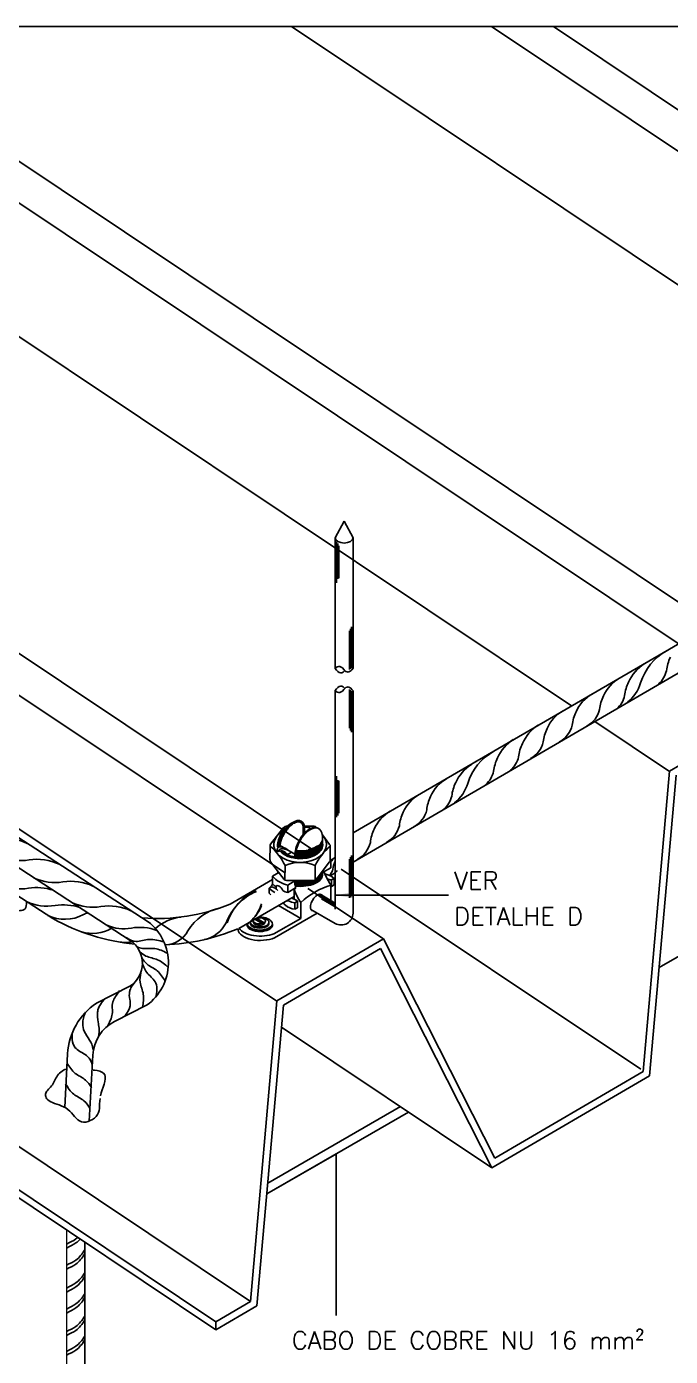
# Model space of a CAD drawing. Header units: millimetres. Extents: x 4236 to 4463, y 1839 to 1973.
# Drawn here: x 4374.56 to 4378.63, y 1884.57 to 1892.98 of the extents above; entities that cross this region are included whole.
import ezdxf
from ezdxf.enums import TextEntityAlignment as Align

# ---------------------------------------------------------------- set-up
doc = ezdxf.new("R2010")
doc.units = ezdxf.units.MM
for name, color, linetype in [('2', 2, 'Continuous'), ('C01', 1, 'Continuous'), ('C02', 42, 'Continuous'), ('C025', 42, 'Continuous'), ('C03', 7, 'Continuous')]:
    doc.layers.add(name, color=color, linetype=linetype)
doc.layers.add('Cabo 16 mm²', color=1, linetype='Continuous', lineweight=20)
doc.styles.add('80CL', font='romans.shx', dxfattribs={"height": 2})

# ---------------------------------------------------------------- blocks, each defined once
blk = doc.blocks.new('A$C251B1D1C')
at = {"layer": 'C01'}
for p, q in [((0.6227, 2.2607), (0.6227, 2.5187)), ((0.6297, 2.2861), (0.6297, 2.508)), ((0.6365, 2.2903), (0.6365, 2.4941)), ((0.7038, 1.7128), (0.7038, 1.9568)), ((0.7106, 1.7166), (0.7106, 1.9707)), ((0.7176, 1.7233), (0.7176, 1.9813)), ((0.7038, 1.5858), (0.7038, 1.3419)), ((0.7106, 1.582), (0.7106, 1.3279)), ((0.7176, 1.5753), (0.7176, 1.3173)), ((0.6227, 1.0379), (0.6227, 0.7799)), ((0.6297, 1.0126), (0.6297, 0.7906)), ((0.6365, 1.0083), (0.6365, 0.8045)), ((0.7038, 0.2691), (0.7038, 0.513)), ((0.7106, 0.2729), (0.7106, 0.5269)), ((0.7176, 0.2796), (0.7176, 0.5376)), ((0.6139, 0.2284), (0.5129, 0.2867)), ((0.6139, 0.2204), (0.5187, 0.2754)), ((0.6139, 0.2125), (0.5273, 0.2625))]:
    blk.add_line(p, q, dxfattribs=at)
for centre, major_axis, ratio, start_param, end_param in [((0.3922, 0.6193), (-0.1419, 0.0003), 0.509483, 0.079835, 0.29756), ((0.3913, 0.616), (-0.1419, 0.0003), 0.509483, 0.13463, 0.312482), ((0.3913, 0.6115), (-0.1419, 0.0003), 0.509483, 0.131413, 0.312096), ((0.3921, 0.6056), (-0.1419, 0.0003), 0.509483, 0.077564, 0.266985), ((0.3922, 0.6239), (-0.1419, 0.0003), 0.509483, 0.108302, 0.312482), ((0.3922, 0.6284), (-0.1419, 0.0003), 0.509483, 0.135721, 0.320186), ((0.3921, 0.6011), (-0.1419, 0.0003), 0.509483, 0.160032, 0.218605), ((0.3922, 0.633), (-0.1419, 0.0003), 0.509483, 0.162659, 0.330832), ((0.3922, 0.6376), (-0.1419, 0.0003), 0.509483, 0.186755, 0.348346), ((0.3921, 0.6056), (-0.1419, 0.0003), 0.509483, 1.339393, 3.211035), ((0.3921, 0.6148), (-0.1419, 0.0003), 0.509483, 1.339988, 3.211035), ((0.3922, 0.6239), (-0.1419, 0.0003), 0.509483, 1.342081, 3.211035), ((0.3922, 0.633), (-0.1419, 0.0003), 0.509483, 1.350786, 3.211035), ((0.3921, 0.6102), (-0.1419, 0.0003), 0.509483, 1.364571, 3.211035), ((0.3922, 0.6193), (-0.1419, 0.0003), 0.509483, 1.364905, 3.211035), ((0.3921, 0.6011), (-0.1419, 0.0003), 0.509483, 1.365397, 3.211035), ((0.3922, 0.6284), (-0.1419, 0.0003), 0.509483, 1.36577, 3.211035), ((0.3922, 0.6376), (-0.1419, 0.0003), 0.509483, 1.391581, 3.222543), ((0.3922, 0.6421), (-0.1419, 0.0003), 0.509483, 1.943295, 3.141593), ((0.3921, 0.5965), (-0.1419, 0.0003), 0.509483, 1.3399, 2.631976), ((0.3921, 0.592), (-0.1419, 0.0003), 0.509483, 1.365112, 2.208576), ((0.7032, 0.4086), (-0.1037, 0.1037), 1, -0.09291, 0.139082), ((0.3918, 0.4369), (-0.1419, 0.0003), 0.509483, 0.007902, 0.174993), ((0.3918, 0.4415), (-0.1419, 0.0003), 0.509483, 0.069242, 0.225576), ((0.3918, 0.4461), (-0.1419, 0.0003), 0.509483, 0.123954, 0.278336), ((0.3918, 0.4324), (-0.1419, 0.0003), 0.509483, 1.339274, 3.204953), ((0.3917, 0.4232), (-0.1419, 0.0003), 0.509483, 1.346207, 3.211035), ((0.3918, 0.4278), (-0.1419, 0.0003), 0.509483, 1.365307, 3.2264), ((0.3917, 0.4187), (-0.1419, 0.0003), 0.509483, 1.365189, 3.211035), ((0.3918, 0.4369), (-0.1419, 0.0003), 0.509483, 2.363268, 3.173489), ((0.3918, 0.4415), (-0.1419, 0.0003), 0.509483, 2.424057, 3.109817), ((0.5142, 0.4703), (-0.0615, 0.0615), 1, 3.176995, 3.69676), ((0.7323, 0.4366), (-0.0948, 0.0948), 1, 0.325539, 0.682194), ((0.7284, 0.4461), (0.0895, 0.0895), 1, 1.915996, 1.950007), ((0.5564, 0.4925), (-0.0615, 0.0615), 1, 3.086024, 3.295073), ((0.3918, 0.4415), (-0.1419, 0.0003), 0.509483, 1.340365, 2.083943), ((0.482, 0.2923), (0.0948, 0.0948), 1, 1.896336, 1.909399), ((0.3918, 0.4369), (-0.1419, 0.0003), 0.509483, 1.364893, 2.204381), ((0.3918, 0.4461), (-0.1419, 0.0003), 0.509483, 1.365656, 1.941318), ((0.3917, 0.4141), (-0.1419, 0.0003), 0.509483, 1.374794, 3.211035), ((0.3917, 0.4141), (-0.1419, 0.0003), 0.509483, 1.374794, 3.211035)]:
    blk.add_ellipse(centre, major_axis=major_axis, ratio=ratio, start_param=start_param, end_param=end_param, dxfattribs=at)
at = {"layer": 'C02'}
for p, q in [((0.6701, 2.6497), (0.6139, 2.5443)), ((0.6701, 2.6497), (0.7264, 2.5443)), ((0.6139, 2.5443), (0.6139, 1.7192)), ((0.7264, 2.5443), (0.7264, 1.7216)), ((0.6139, 1.7192), (0.6186, 1.7239)), ((0.6139, 1.7192), (0.6222, 1.7081)), ((0.6186, 1.7239), (0.6268, 1.7293)), ((0.6222, 1.7081), (0.6304, 1.6999)), ((0.6268, 1.7293), (0.635, 1.7318)), ((0.6304, 1.6999), (0.6386, 1.6945)), ((0.635, 1.7318), (0.6431, 1.7314)), ((0.6386, 1.6945), (0.6468, 1.692)), ((0.6431, 1.7314), (0.6512, 1.7282)), ((0.6468, 1.692), (0.6549, 1.6924)), ((0.6512, 1.7282), (0.6592, 1.7221)), ((0.6549, 1.6924), (0.663, 1.6956)), ((0.6592, 1.7221), (0.6672, 1.7131)), ((0.663, 1.6956), (0.6711, 1.7017)), ((0.6711, 1.7017), (0.6743, 1.7053)), ((0.6222, 1.5905), (0.6304, 1.5987)), ((0.6304, 1.5987), (0.6386, 1.6041)), ((0.6386, 1.6041), (0.6468, 1.6066)), ((0.6468, 1.6066), (0.6549, 1.6063)), ((0.6549, 1.6063), (0.663, 1.603)), ((0.663, 1.603), (0.6711, 1.5969)), ((0.6139, 1.5794), (0.6222, 1.5905)), ((0.6139, 0.1983), (0.6139, 1.5794)), ((0.6139, 1.5794), (0.6186, 1.5747)), ((0.6186, 1.5747), (0.6268, 1.5693)), ((0.6268, 1.5693), (0.635, 1.5668)), ((0.635, 1.5668), (0.6431, 1.5672)), ((0.6431, 1.5672), (0.6512, 1.5704)), ((0.6512, 1.5704), (0.6592, 1.5765)), ((0.6592, 1.5765), (0.6672, 1.5855)), ((0.6711, 1.5969), (0.6743, 1.5934)), ((0.7264, 0.1724), (0.7264, 1.5771)), ((0.4123, 0.6697), (0.4123, 0.7045)), ((0.4202, 0.6782), (0.4202, 0.7044)), ((0.2506, 0.6139), (0.2506, 0.5951)), ((0.2563, 0.5877), (0.2563, 0.5971)), ((0.363, 0.5395), (0.3594, 0.5353)), ((0.3594, 0.5353), (0.363, 0.5303)), ((0.3631, 0.5486), (0.3595, 0.5444)), ((0.3595, 0.5444), (0.363, 0.5395)), ((0.3595, 0.5195), (0.3595, 0.537)), ((0.363, 0.5303), (0.3595, 0.5262)), ((0.3595, 0.5262), (0.363, 0.5212)), ((0.3631, 0.5577), (0.3598, 0.5535)), ((0.3598, 0.5535), (0.3631, 0.5486)), ((0.3611, 0.5625), (0.3631, 0.5577)), ((0.363, 0.5212), (0.3612, 0.5191)), ((0.5854, 0.5075), (0.6139, 0.5239)), ((0.5821, 0.4089), (0.6139, 0.4273)), ((0.2025, 0.3331), (0.2025, 0.3368)), ((0.2397, 0.3258), (0.2397, 0.3403)), ((0.3627, 0.3662), (0.359, 0.362)), ((0.359, 0.362), (0.3627, 0.3571)), ((0.3592, 0.3786), (0.3591, 0.355)), ((0.3591, 0.355), (0.3639, 0.3432)), ((0.3628, 0.3753), (0.3592, 0.3711)), ((0.3592, 0.3711), (0.3627, 0.3662)), ((0.3627, 0.3571), (0.36, 0.3528)), ((0.36, 0.3528), (0.3626, 0.348)), ((0.3605, 0.3786), (0.3629, 0.3753)), ((0.3626, 0.348), (0.3623, 0.3473)), ((0.3639, 0.3432), (0.3639, 0.331)), ((0.5869, 0.252), (0.5871, 0.3488)), ((0.3535, 0.2608), (0.3535, 0.3213)), ((0.6139, 0.2366), (0.5177, 0.2915)), ((0.2304, 0.0165), (0.5006, 0.1717)), ((0.3961, 0.1385), (0.2553, 0.2202)), ((0.3961, 0.1385), (0.3963, 0.2392)), ((0.6139, 0.1071), (0.4602, 0.1948)), ((0.0576, 0.093), (0.0576, 0.1016)), ((0.0957, 0.1205), (0.0996, 0.1081)), ((0.1525, 0.1064), (0.1053, 0.1336)), ((0.1152, 0.1356), (0.1077, 0.1322)), ((0.1152, 0.1394), (0.1152, 0.1356)), ((0.1646, 0.107), (0.1152, 0.1356)), ((0.1646, 0.1118), (0.116, 0.1398)), ((0.1646, 0.107), (0.1525, 0.1016)), ((0.1525, 0.1064), (0.1525, 0.1016)), ((0.1646, 0.1118), (0.1646, 0.107)), ((0.1718, 0.1199), (0.1687, 0.1095)), ((0.217, 0.1033), (0.217, 0.095)), ((0.2269, 0.0423), (0.3961, 0.1385)), ((0, 0.0729), (0, 0.0671))]:
    blk.add_line(p, q, dxfattribs=at)
for points in [[(0.7265, 1.7217), (0.7189, 1.7115), (0.7114, 1.7039), (0.7039, 1.6989), (0.6964, 1.6966), (0.6891, 1.6968), (0.6817, 1.6996), (0.6744, 1.7051), (0.6672, 1.7131)], [(0.7265, 1.5769), (0.7189, 1.5871), (0.7114, 1.5947), (0.7039, 1.5997), (0.6964, 1.6021), (0.6891, 1.6018), (0.6817, 1.599), (0.6744, 1.5935), (0.6672, 1.5855)]]:
    blk.add_lwpolyline(points, dxfattribs=at)
for centre, major_axis, ratio, start_param, end_param in [((0.6701, 2.5443), (0.0562, 0), 0.5774, 3.141593, 6.283185), ((0.3381, 0.6474), (0.062, 0.1057), 0.509483, -0.753557, 2.340413), ((0.43, 0.5855), (-0.1284, 0.1284), 1, -0.352246, 0.628516), ((0.4465, 0.6019), (0.0647, 0.1103), 0.529306, 0.834314, 2.464238), ((0.4465, 0.6015), (0.062, 0.1057), 0.509483, -0.313841, 2.182721), ((0.4846, 0.6421), (-0.0498, 0.0498), 1, -0.952345, -0.217115), ((0.4584, 0.6514), (-0.0536, 0.0536), 1, 3.817853, 4.497942), ((0.6584, 0.025), (-0.2981, 0.2981), 1, -0.511747, -0.484522), ((0.9056, 0.5667), (-0.2728, 0.2728), 1, 1.144833, 1.385304), ((0.1699, 0.3808), (-0.0387, 0.0387), 1, 2.994462, 3.47475), ((0.7088, -0.0838), (0.3178, 0.3178), 1, 1.059477, 1.554308), ((0.6661, -0.0017), (-0.3178, 0.3178), 1, -0.048127, -0.016488), ((0.7148, 0.457), (-0.2728, 0.2728), 1, 1.144833, 1.385304), ((0.4957, 0.2392), (0.0296, 0.0506), 0.500449, -0.229183, 3.433774), ((0.6507, 0.1733), (-0.0535, 0.0535), 1, 1.849081, 3.915218), ((0.1371, 0.1062), (-0.08, 0.0002), 0.509483, 0.013557, 4.826185), ((0.1371, 0.0973), (-0.08, 0.0002), 0.509483, 0.109984, 3.090012), ((0.1364, 0.1144), (-0.059, 0), 0.498339, -0.112226, 4.965206), ((0.1364, 0.107), (-0.059, 0), 0.500279, -0.126962, 3.266216), ((0.1338, 0.1234), (-0.0386, 0), 0.500279, -0.290469, 2.073989), ((0.1338, 0.1129), (-0.0355, 0), 0.500279, 0.273514, 2.950815), ((0.1338, 0.1234), (0.0386, 0), 0.500279, -0.638232, 1.987095), ((0.1402, 0.0715), (-0.1404, 0.0003), 0.509483, 0.062194, 2.273597), ((0.1403, 0.0987), (-0.1404, 0.0003), 0.509483, 0.317034, 2.236786)]:
    blk.add_ellipse(centre, major_axis=major_axis, ratio=ratio, start_param=start_param, end_param=end_param, dxfattribs=at)
blk.add_open_spline([(0.2644, 0.5995), (0.2646, 0.6024), (0.2667, 0.6164), (0.2736, 0.6397), (0.2845, 0.6643), (0.2988, 0.6883), (0.3152, 0.7096), (0.3322, 0.7265), (0.3482, 0.7385), (0.3621, 0.7458), (0.3736, 0.7494), (0.3828, 0.7502), (0.3902, 0.7492), (0.3963, 0.7466), (0.4015, 0.7426), (0.406, 0.7367), (0.4097, 0.7283), (0.4121, 0.7172), (0.4125, 0.7081), (0.4123, 0.7032)], degree=3, knots=[3.942773, 3.942773, 3.942773, 3.942773, 4.152047, 4.373331, 4.607258, 4.841184, 5.075111, 5.298225, 5.504103, 5.689757, 5.855803, 6.005181, 6.14422, 6.28326, 6.422299, 6.561339, 6.707536, 6.872139, 7.036742, 7.036742, 7.036742, 7.036742], dxfattribs=at)
at = {"layer": 'C025'}
for p, q in [((0.2888, 0.715), (0.2058, 0.6076)), ((0.3106, 0.7223), (0.3038, 0.7223)), ((0.4188, 0.7222), (0.4809, 0.722)), ((0.4958, 0.7147), (0.4989, 0.7107)), ((0.2019, 0.5961), (0.2017, 0.5089)), ((0.2576, 0.5989), (0.2615, 0.6012)), ((0.2863, 0.5868), (0.2615, 0.6012)), ((0.5326, 0.6667), (0.5784, 0.6069)), ((0.5823, 0.5953), (0.5822, 0.5081)), ((0.2541, 0.5669), (0.2541, 0.5622)), ((0.3093, 0.542), (0.3366, 0.5576)), ((0.3595, 0.5444), (0.3366, 0.5576)), ((0.5862, 0.5067), (0.5817, 0.5042)), ((0.5862, 0.5067), (0.5861, 0.4596)), ((0.2909, 0.3861), (0.2056, 0.4974)), ((0.2585, 0.4284), (0.2183, 0.4053)), ((0.2967, 0.4731), (0.2965, 0.3812)), ((0.487, 0.4727), (0.4868, 0.3808)), ((0.5782, 0.4966), (0.4924, 0.3857)), ((0.5333, 0.4293), (0.5861, 0.4596)), ((0.2137, 0.3396), (0.1968, 0.3298)), ((0.2183, 0.4053), (0.2182, 0.3581)), ((0.4775, 0.3784), (0.3058, 0.3787)), ((0.3135, 0.3501), (0.3134, 0.3029)), ((0.3592, 0.3763), (0.3135, 0.3501)), ((0.6065, 0.3923), (0.5895, 0.3826)), ((0.5895, 0.3826), (0.5895, 0.3413)), ((0.6064, 0.3511), (0.5895, 0.3413)), ((0.6065, 0.3923), (0.6064, 0.3511)), ((0.1968, 0.3298), (0.1967, 0.2993)), ((0.3639, 0.3319), (0.3134, 0.3029)), ((0.3411, 0.2657), (0.3535, 0.2728)), ((0.3577, 0.2385), (0.3576, 0.1972)), ((0.3746, 0.2069), (0.3576, 0.1972)), ((0.3746, 0.2482), (0.3577, 0.2385)), ((0.3746, 0.2482), (0.3746, 0.2069))]:
    blk.add_line(p, q, dxfattribs=at)
for centre, major_axis, ratio, start_param, end_param in [((0.3921, 0.6056), (-0.1665, 0.0004), 0.675841, -0.84116, 3.704953), ((0.3038, 0.7034), (-0.0133, 0.0133), 1, -0.787502, 0.127164), ((0.3921, 0.6056), (-0.1665, 0.0004), 0.675841, 4.2908, 4.546748), ((0.4808, 0.7032), (-0.0133, 0.0133), 1, 4.581017, 5.495683), ((0.2207, 0.5961), (0.0133, 0.0133), 1, 1.69796, 2.35409), ((-0.0382, 0.3145), (0.262, 0.262), 1, 5.939868, 6.363757), ((0.2696, 0.5656), (0.0182, 0.0182), 1, 0.659898, 1.810703), ((0.3921, 0.6057), (-0.143, 0.0003), 0.622287, -0.242315, 0.235781), ((0.3921, 0.6057), (-0.1351, 0.0003), 0.598456, 0.089321, 0.207268), ((0.3921, 0.6057), (-0.143, 0.0003), 0.622287, 0.472339, 3.276001), ((0.2403, 0.4662), (0.0913, 0.0913), 1, 0.137221, 0.531235), ((0.8213, 0.3127), (-0.262, 0.262), 1, -0.084781, 0.339108), ((0.5635, 0.5954), (-0.0133, 0.0133), 1, 3.924887, 4.581017), ((0.2206, 0.5089), (-0.0133, 0.0133), 1, 0.783294, 1.439424), ((0.2666, 0.5751), (-0.0204, 0), 0.509483, -0.372954, 0.916084), ((0.2666, 0.5704), (-0.0204, 0), 0.509483, -0.235087, 0.916084), ((0.2788, 0.5505), (-0.0209, 0.0209), 1, -0.820926, 0.200557), ((0.2717, 0.5248), (0.0292, 0.0292), 1, 5.92605, 7.509487), ((0.3921, 0.6057), (-0.1351, 0.0003), 0.598456, 0.521118, 1.327997), ((0.2685, 0.4688), (0.0791, 0.0791), 1, 0.131512, 0.684097), ((0.5633, 0.5082), (0.0133, 0.0133), 1, 4.839553, 5.495683), ((0.4541, 0.3888), (-0.1252, 0.1252), 1, 4.656091, 4.689457), ((0.3914, 0.2588), (0.1656, 0.1656), 1, 0.365135, 1.201453), ((0.5664, 0.4392), (-0.0167, 0.0167), 1, 1.276782, 2.346703), ((0.1841, 0.2497), (-0.0669, 0.0669), 1, 4.694536, 5.179232), ((0.2646, 0.3922), (-0.0407, 0.0407), 1, 1.418724, 1.911975), ((0.3504, 0.5233), (-0.1252, 0.1252), 1, 1.514498, 2.146485), ((0.2633, 0.3118), (-0.0191, 0.0332), 0.509483, 4.555687, 6.604353), ((0.3059, 0.3976), (-0.0133, 0.0133), 1, 1.439424, 2.35409), ((0.4775, 0.3972), (0.0133, 0.0133), 1, 3.924887, 4.839553), ((0.6066, 0.5081), (0.0896, 0.0896), 1, 3.575361, 3.79159), ((0.5307, 0.3072), (0.0806, 0.0806), 1, 0.057758, 0.468712), ((0.607, 0.4686), (0.0908, 0.0908), 1, 3.771974, 3.790377), ((0.2853, 0.3734), (0.0816, 0.0816), 1, 3.052481, 3.175108), ((0.3382, 0.477), (0.1439, 0.1439), 1, 3.162263, 3.375792), ((0.3188, 0.3571), (-0.0385, 0.0385), 1, 1.63303, 2.25659), ((0.3043, 0.1542), (-0.083, 0.083), 1, -1.427671, -1.104346), ((0.2203, 0.16), (0.0708, 0.0708), 1, 6.16587, 6.374336), ((0.3722, 0.3131), (-0.0826, 0.0826), 1, 1.678258, 2.230597), ((0.33, 0.356), (0.0753, 0.0753), 1, 3.73293, 3.828598), ((0.3748, 0.364), (0.0896, 0.0896), 1, 3.475274, 3.79159)]:
    blk.add_ellipse(centre, major_axis=major_axis, ratio=ratio, start_param=start_param, end_param=end_param, dxfattribs=at)

msp = doc.modelspace()

# ---------------------------------------------------------------- linework, layer by layer
at = {"layer": '2'}
msp.add_line((4375.0028, 1886.8019), (4375.2148, 1886.9099), dxfattribs=at)
for centre, radius, start, end in [((4375.2303, 1886.4609), 0.41, 123.70837, 177.00062), ((4375.2345, 1886.4595), 0.2552, 117.285, 176.7438)]:
    msp.add_arc(centre, radius, start, end, dxfattribs=at)
at = {"layer": 'C01'}
for points in [[(4370.0985, 1884.1948), (4371.0534, 1886.6009), (4370.7355, 1887.1123), (4370.538, 1887.3374), (4369.8104, 1887.8514), (4368.9574, 1888.2837), (4369.1146, 1888.9812), (4369.1434, 1889.3047), (4369.1406, 1889.6366), (4369.1154, 1889.972), (4369.0774, 1890.3061), (4369.0359, 1890.634), (4369.0003, 1890.9508), (4368.98, 1891.2518), (4368.9834, 1891.5327), (4369.0152, 1891.792), (4369.079, 1892.0288), (4369.1783, 1892.2423), (4369.3169, 1892.4316), (4369.4982, 1892.5959), (4369.7261, 1892.7342), (4370.004, 1892.8457), (4370.8854, 1892.9752), (4378.7372, 1892.9752)], [(4374.8106, 1886.3849), (4374.8043, 1886.3827), (4374.7947, 1886.3781), (4374.7857, 1886.3728), (4374.7773, 1886.3668), (4374.7696, 1886.3601), (4374.7628, 1886.3528), (4374.7569, 1886.345), (4374.7518, 1886.3368), (4374.7472, 1886.3282), (4374.743, 1886.3196), (4374.7388, 1886.3109), (4374.7346, 1886.3024), (4374.7301, 1886.2941), (4374.7251, 1886.2862), (4374.7194, 1886.2789), (4374.7133, 1886.2719), (4374.707, 1886.2653), (4374.7009, 1886.2588), (4374.6951, 1886.2525), (4374.69, 1886.2462), (4374.6857, 1886.2397), (4374.6827, 1886.2331), (4374.6811, 1886.2262), (4374.681, 1886.219), (4374.6825, 1886.2118), (4374.6855, 1886.2046), (4374.6902, 1886.1976), (4374.6964, 1886.1908), (4374.7044, 1886.1845), (4374.7141, 1886.1787), (4374.7256, 1886.1735), (4374.7383, 1886.1686), (4374.7521, 1886.1638), (4374.7665, 1886.1588), (4374.7811, 1886.1533), (4374.7955, 1886.147), (4374.8094, 1886.1396), (4374.8224, 1886.1308), (4374.8341, 1886.1206), (4374.8449, 1886.1092), (4374.855, 1886.0974), (4374.8648, 1886.0858), (4374.8747, 1886.0749), (4374.8849, 1886.0653), (4374.8959, 1886.0576), (4374.9079, 1886.0525), (4374.9212, 1886.0504), (4374.9354, 1886.0511), (4374.9499, 1886.0544), (4374.9642, 1886.0599), (4374.9779, 1886.0673), (4374.9904, 1886.0763), (4375.0011, 1886.0867), (4375.0096, 1886.0981), (4375.0155, 1886.1102), (4375.0193, 1886.123), (4375.0214, 1886.1366), (4375.0225, 1886.151), (4375.0232, 1886.1661), (4375.0241, 1886.1821), (4375.0257, 1886.1988)], [(4375.0287, 1886.2164), (4375.0333, 1886.2347), (4375.0391, 1886.2535), (4375.0453, 1886.2722), (4375.0511, 1886.2905), (4375.0558, 1886.3078), (4375.0586, 1886.3238), (4375.0587, 1886.3381), (4375.0554, 1886.3501), (4375.0482, 1886.3596), (4375.0375, 1886.3668), (4375.024, 1886.3721), (4375.0083, 1886.3759), (4374.9913, 1886.3785), (4374.9821, 1886.3794)]]:
    msp.add_lwpolyline(points, dxfattribs=at)
for centre, radius, start, end in [((4378.7688, 1888.7289), 0.3418, 118.37517, 163.39344), ((4378.6099, 1888.7633), 0.2356, 119.45766, 119.76341), ((4378.8528, 1888.8781), 0.2494, 153.65202, 174.08685), ((4378.6128, 1888.7185), 0.2726, 123.03738, 155.44428), ((4378.4471, 1888.9407), 0.1618, 311.81615, 346.80877), ((4378.4229, 1888.6513), 0.2353, 119.45766, 156.72718), ((4378.5882, 1888.7212), 0.2492, 153.65202, 174.08685), ((4378.2005, 1888.9008), 0.2519, 308.80637, 342.8668), ((4378.2499, 1888.5515), 0.2353, 119.45766, 156.72718), ((4378.43, 1888.6337), 0.2492, 153.65202, 174.08685), ((4378.1829, 1888.7838), 0.1617, 311.81615, 346.80877), ((4378.0668, 1888.4453), 0.2356, 119.45766, 156.72718), ((4378.2571, 1888.5339), 0.2492, 153.65202, 174.08685), ((4378.0248, 1888.6963), 0.1617, 298.31162, 346.80877), ((4377.9425, 1888.3308), 0.2729, 123.03738, 155.44428), ((4378.074, 1888.4276), 0.2494, 153.65202, 174.08685), ((4377.8518, 1888.5965), 0.1617, 298.31162, 346.80877), ((4377.7853, 1888.2399), 0.2729, 123.03738, 155.44428), ((4377.6767, 1888.0934), 0.3418, 118.37517, 163.39344), ((4377.9179, 1888.3334), 0.2494, 153.65202, 174.08685), ((4377.6683, 1888.4903), 0.1618, 298.31162, 346.80877), ((4377.5207, 1888.083), 0.2726, 123.03738, 155.44428), ((4377.5178, 1888.1278), 0.2356, 119.45766, 119.76341), ((4377.7607, 1888.2426), 0.2494, 153.65202, 174.08685), ((4377.5122, 1888.3961), 0.1618, 311.81615, 346.80877), ((4377.3308, 1888.0158), 0.2353, 119.45766, 156.72718), ((4377.355, 1888.3052), 0.1618, 311.81615, 346.80877), ((4377.1578, 1887.916), 0.2353, 119.45766, 156.72718), ((4377.4961, 1888.0857), 0.2492, 153.65202, 174.08685), ((4377.1084, 1888.2653), 0.2519, 308.80637, 342.8668), ((4377.3379, 1887.9982), 0.2492, 153.65202, 174.08685), ((4377.0908, 1888.1483), 0.1617, 311.81615, 346.80877), ((4376.9747, 1887.8098), 0.2356, 119.45766, 156.72718), ((4377.165, 1887.8984), 0.2492, 153.65202, 174.08685), ((4376.9327, 1888.0608), 0.1617, 298.31162, 346.80877), ((4376.9819, 1887.7921), 0.2494, 153.65202, 174.08685), ((4376.7597, 1887.961), 0.1617, 298.31162, 346.80877), ((4374.427, 1887.5199), 0.3231, 64.74623, 99.27169), ((4376.5762, 1887.8548), 0.1618, 298.31162, 346.80877), ((4374.5274, 1888.015), 0.3117, 245.2488, 279.24809), ((4374.6295, 1887.3884), 0.3231, 64.74623, 99.27169), ((4376.4257, 1887.4923), 0.2356, 119.45766, 119.76341), ((4374.5232, 1887.8365), 0.3117, 245.2488, 279.24809), ((4374.6254, 1887.2099), 0.3231, 71.16547, 99.27169), ((4374.7408, 1887.8764), 0.3117, 245.2488, 279.24809), ((4374.843, 1887.2498), 0.3231, 64.74623, 99.27169), ((4376.1582, 1887.1771), 0.3619, 113.46455, 158.27159), ((4376.1709, 1887.1937), 0.3619, 116.46455, 161.27159), ((4374.6923, 1887.7271), 0.3117, 245.2488, 279.24809), ((4374.8032, 1887.5819), 0.2495, 244.27939, 298.09216), ((4374.7944, 1887.1005), 0.3231, 71.40356, 99.27169), ((4374.9812, 1887.7203), 0.3117, 245.2488, 279.24809), ((4375.027, 1887.1501), 0.237, 109.3583, 116.67869), ((4375.0834, 1887.0937), 0.3231, 64.74623, 99.27169), ((4375.8485, 1887.0975), 0.3133, 101.4297, 148.7815), ((4375.8093, 1887.5073), 0.2519, 305.80637, 339.8668), ((4375.8053, 1887.5051), 0.2519, 308.80637, 342.8668), ((4375.1744, 1887.5216), 0.2494, 244.74935, 281.39551), ((4375.2758, 1886.9582), 0.3231, 70.16601, 99.27169), ((4375.5694, 1887.0609), 0.2879, 96.54983, 132.3226), ((4375.6412, 1887.4018), 0.2023, 281.91773, 333.34123), ((4374.9784, 1887.479), 0.2361, 252.53687, 300.68172), ((4375.4344, 1887.3355), 0.1647, 271.27718, 332.65523), ((4375.1866, 1887.4315), 0.2454, 259.6405, 280.08252)]:
    msp.add_arc(centre, radius, start, end, dxfattribs=at)
for points, knots in [([(4374.5618, 1887.444), (4374.5612, 1887.4261), (4374.5597, 1887.3763), (4374.4709, 1887.4002), (4374.423, 1887.3271), (4374.3635, 1887.3915), (4374.281, 1887.3164), (4374.2278, 1887.4264), (4374.1266, 1887.3793), (4374.1122, 1887.4469), (4374.0528, 1887.449), (4374.0789, 1887.5141), (4374.0238, 1887.522), (4374.0171, 1887.5478), (4374.0154, 1887.5616)], [0, 0, 0, 0, 0.385176, 1.067638, 1.620198, 1.982154, 2.766886, 3.414927, 4.242107, 4.491388, 4.879948, 5.273954, 5.603261, 5.920499, 5.920499, 5.920499, 5.920499]), ([(4375.4296, 1887.1896), (4375.3986, 1887.1983), (4375.3386, 1887.2152), (4375.256, 1887.1823), (4375.2154, 1887.2002), (4375.1904, 1887.2165)], [0, 0, 0, 0, 0.785723, 1.520135, 2.094666, 2.094666, 2.094666, 2.094666]), ([(4375.4495, 1887.1188), (4375.424, 1887.1313), (4375.3747, 1887.1555), (4375.3066, 1887.1419), (4375.2708, 1887.1536), (4375.2596, 1887.1581)], [0, 0, 0, 0, 0.692024, 1.338857, 1.637121, 1.637121, 1.637121, 1.637121]), ([(4375.4567, 1887.0275), (4375.4358, 1887.0467), (4375.3955, 1887.084), (4375.3229, 1887.0907), (4375.2901, 1887.1156), (4375.2784, 1887.1255)], [0, 0, 0, 0, 0.692024, 1.338857, 1.71736, 1.71736, 1.71736, 1.71736]), ([(4375.4377, 1886.9405), (4375.423, 1886.9648), (4375.3946, 1887.0118), (4375.3243, 1887.0394), (4375.2993, 1887.0754), (4375.2895, 1887.0904)], [0, 0, 0, 0, 0.692024, 1.338857, 1.77801, 1.77801, 1.77801, 1.77801]), ([(4375.3784, 1886.8409), (4375.3916, 1886.8963), (4375.3761, 1886.949), (4375.313, 1886.9953), (4375.2985, 1887.04), (4375.2921, 1887.0596)], [0, 0, 0, 0, 0.2669604, 0.5164873, 0.7116924, 0.7116924, 0.7116924, 0.7116924]), ([(4375.1818, 1886.7191), (4375.226, 1886.7747), (4375.2097, 1886.8305), (4375.2102, 1886.8662), (4375.2176, 1886.9029), (4375.2605, 1886.9509)], [0, 0, 0, 0, 0.2669604, 0.5164873, 0.7116924, 0.7116924, 0.7116924, 0.7116924]), ([(4375.0723, 1886.6566), (4375.0925, 1886.6924), (4375.1115, 1886.7395), (4375.0934, 1886.8132), (4375.1391, 1886.8635), (4375.1483, 1886.882)], [0, 0, 0, 0, 0.2669604, 0.5164873, 0.7116924, 0.7116924, 0.7116924, 0.7116924]), ([(4375.0544, 1886.8283), (4375.0092, 1886.7748), (4375.0121, 1886.738), (4375.008, 1886.6975), (4375.0246, 1886.6321), (4375.0168, 1886.5884)], [0, 0, 0, 0, 0.2669604, 0.5164873, 0.7116924, 0.7116924, 0.7116924, 0.7116924]), ([(4374.9343, 1886.7445), (4374.9095, 1886.6906), (4374.9211, 1886.6148), (4374.9574, 1886.5795), (4374.9788, 1886.5334), (4374.9814, 1886.5072)], [0, 0, 0, 0, 0.2669604, 0.5164873, 0.7116924, 0.7116924, 0.7116924, 0.7116924]), ([(4374.8504, 1886.615), (4374.8457, 1886.5495), (4374.8746, 1886.5029), (4374.9478, 1886.4751), (4374.9737, 1886.4359), (4374.9763, 1886.4096)], [0, 0, 0, 0, 0.2669604, 0.5164873, 0.7116924, 0.7116924, 0.7116924, 0.7116924]), ([(4374.885, 1885.321), (4374.8813, 1885.3177), (4374.8605, 1885.3007), (4374.8337, 1885.2909), (4374.815, 1885.279)], [0.04533765, 0.04533765, 0.04533765, 0.04533765, 0.05536196, 0.0999282, 0.0999282, 0.0999282, 0.0999282]), ([(4374.8996, 1885.3112), (4374.8917, 1885.3021), (4374.8673, 1885.2784), (4374.8337, 1885.2661), (4374.815, 1885.2542)], [0.03128011, 0.03128011, 0.03128011, 0.03128011, 0.05536196, 0.0999282, 0.0999282, 0.0999282, 0.0999282]), ([(4374.9282, 1885.2405), (4374.912, 1885.2172), (4374.8827, 1885.1751), (4374.8337, 1885.1572), (4374.815, 1885.1453)], [0, 0, 0, 0, 0.05536196, 0.0999282, 0.0999282, 0.0999282, 0.0999282]), ([(4374.9282, 1885.2157), (4374.912, 1885.1924), (4374.8827, 1885.1504), (4374.8337, 1885.1325), (4374.815, 1885.1205)], [0, 0, 0, 0, 0.05536196, 0.0999282, 0.0999282, 0.0999282, 0.0999282]), ([(4374.9282, 1885.0965), (4374.912, 1885.0732), (4374.8827, 1885.0311), (4374.8337, 1885.0132), (4374.815, 1885.0013)], [0, 0, 0, 0, 0.05536196, 0.0999282, 0.0999282, 0.0999282, 0.0999282]), ([(4374.9282, 1885.0717), (4374.912, 1885.0484), (4374.8827, 1885.0063), (4374.8337, 1884.9884), (4374.815, 1884.9765)], [0, 0, 0, 0, 0.05536196, 0.0999282, 0.0999282, 0.0999282, 0.0999282]), ([(4374.9282, 1884.9636), (4374.912, 1884.9403), (4374.8827, 1884.8983), (4374.8337, 1884.8804), (4374.815, 1884.8684)], [0, 0, 0, 0, 0.05536196, 0.0999282, 0.0999282, 0.0999282, 0.0999282]), ([(4374.9282, 1884.9389), (4374.912, 1884.9156), (4374.8827, 1884.8735), (4374.8337, 1884.8556), (4374.815, 1884.8437)], [0, 0, 0, 0, 0.05536196, 0.0999282, 0.0999282, 0.0999282, 0.0999282]), ([(4374.9282, 1884.8215), (4374.912, 1884.7982), (4374.8827, 1884.7561), (4374.8337, 1884.7382), (4374.815, 1884.7263)], [0, 0, 0, 0, 0.05536196, 0.0999282, 0.0999282, 0.0999282, 0.0999282]), ([(4374.9282, 1884.7967), (4374.912, 1884.7734), (4374.8827, 1884.7313), (4374.8337, 1884.7134), (4374.815, 1884.7015)], [0, 0, 0, 0, 0.05536196, 0.0999282, 0.0999282, 0.0999282, 0.0999282]), ([(4374.9282, 1884.6962), (4374.912, 1884.6729), (4374.8827, 1884.6309), (4374.8337, 1884.613), (4374.815, 1884.601)], [0, 0, 0, 0, 0.05536196, 0.0999282, 0.0999282, 0.0999282, 0.0999282]), ([(4374.9282, 1884.6715), (4374.912, 1884.6482), (4374.8827, 1884.6061), (4374.8337, 1884.5882), (4374.815, 1884.5763)], [0, 0, 0, 0, 0.05536196, 0.0999282, 0.0999282, 0.0999282, 0.0999282])]:
    msp.add_open_spline(points, degree=3, knots=knots, dxfattribs=at)
for points in [[(4375.2937, 1886.7761), (4375.2992, 1886.859), (4375.2791, 1886.934), (4375.2826, 1886.9946)], [(4374.8172, 1886.4239), (4374.8685, 1886.3586), (4374.9336, 1886.3164), (4374.9716, 1886.2689)], [(4374.8078, 1886.2926), (4374.8591, 1886.2273), (4374.9242, 1886.185), (4374.9621, 1886.1376)]]:
    msp.add_spline(points, degree=3, dxfattribs=at)
at = {"layer": 'C02'}
for p, q in [((4376.6242, 1887.8793), (4384.0205, 1892.1778)), ((4376.6242, 1887.6936), (4384.0401, 1892.0068)), ((4375.3291, 1887.3171), (4374.1628, 1888.0734)), ((4375.2171, 1887.1992), (4373.9735, 1888.0069)), ((4374.7269, 1887.3364), (4373.9646, 1887.8314)), ((4375.8479, 1887.4281), (4376.1161, 1887.584)), ((4375.9035, 1887.2744), (4376.2514, 1887.4767)), ((4376.5121, 1887.4849), (4377.2277, 1887.4849)), ((4375.1175, 1886.6864), (4375.3195, 1886.7893)), ((4374.8209, 1886.4823), (4374.8031, 1886.143)), ((4374.9797, 1886.474), (4374.9578, 1886.0574)), ((4376.079, 1885.5966), (4376.5194, 1885.8509)), ((4374.9305, 1885.2906), (4374.9276, 1883.5922)), ((4374.9305, 1885.2906), (4374.9276, 1883.5922))]:
    msp.add_line(p, q, dxfattribs=at)
at = {"layer": 'C02', "lineweight": 0}
msp.add_line((4374.815, 1883.599), (4374.815, 1885.3678), dxfattribs=at)
at = {"layer": 'C02'}
for centre, radius, start, end in [((4375.3895, 1888.5429), 1.2053, 265.3286, 292.35482), ((4375.3787, 1888.5241), 1.3548, 241.24134, 264.31995), ((4375.1301, 1887.0567), 0.3277, 305.31422, 52.60861), ((4375.1189, 1887.0554), 0.1742, 303.38733, 55.70956), ((4375.3787, 1888.5241), 1.3548, 272.4828, 292.42076)]:
    msp.add_arc(centre, radius, start, end, dxfattribs=at)
msp.add_solid([(4376.6246, 1887.504), (4376.6247, 1887.4664), (4376.5121, 1887.4849)], dxfattribs=at)
at = {"layer": 'C03'}
for p, q in [((4378.0045, 1888.6815), (4371.5829, 1892.9752)), ((4378.6774, 1889.0763), (4372.8462, 1892.9752)), ((4378.8901, 1889.1962), (4373.2381, 1892.9752)), ((4380.4826, 1890.1355), (4376.2354, 1892.9752)), ((4381.1607, 1890.5267), (4377.4988, 1892.9752)), ((4381.3711, 1890.6481), (4377.8907, 1892.9752)), ((4376.401, 1887.7496), (4369.3516, 1892.4631)), ((4376.1903, 1887.6272), (4369.2143, 1892.2915)), ((4376.1427, 1886.8143), (4368.9912, 1891.596)), ((4375.9753, 1884.9163), (4369.1419, 1889.4853)), ((4375.7566, 1884.7886), (4369.1355, 1889.2157)), ((4375.7566, 1884.7382), (4369.1313, 1889.1681)), ((4378.6242, 1888.2694), (4379.2969, 1888.6621)), ((4378.624, 1888.2673), (4378.1526, 1888.5825)), ((4378.6242, 1888.2694), (4378.4566, 1886.3693)), ((4378.6656, 1888.2432), (4378.498, 1886.3431)), ((4378.4416, 1886.3853), (4376.5497, 1887.6502)), ((4378.5584, 1887.0281), (4379.472, 1887.5555)), ((4376.8156, 1887.2091), (4376.3391, 1887.5277)), ((4376.1429, 1886.8164), (4376.8156, 1887.2091)), ((4376.8156, 1887.2091), (4377.52, 1885.8227)), ((4376.1843, 1886.7902), (4376.7977, 1887.1482)), ((4376.7977, 1887.1482), (4377.5021, 1885.7618)), ((4376.1429, 1886.8164), (4375.9753, 1884.9163)), ((4376.1843, 1886.7902), (4376.0167, 1884.89)), ((4377.5021, 1885.7618), (4376.172, 1886.6511)), ((4377.52, 1885.8227), (4378.4566, 1886.3693)), ((4377.5021, 1885.7618), (4378.498, 1886.3431)), ((4376.079, 1885.5966), (4376.9753, 1886.1141)), ((4376.9232, 1886.1489), (4376.085, 1885.6649)), ((4376.5184, 1885.8503), (4376.5184, 1884.827)), ((4375.7566, 1884.7886), (4375.9753, 1884.9163)), ((4375.7566, 1884.7382), (4376.0167, 1884.89)), ((4375.7566, 1884.7886), (4375.7566, 1884.7382))]:
    msp.add_line(p, q, dxfattribs=at)

# ---------------------------------------------------------------- block references
at = {"layer": 'Cabo 16 mm²'}
msp.add_blockref('A$C251B1D1C', (4375.8978, 1887.1988), dxfattribs=at)

# ---------------------------------------------------------------- texts
at = {"layer": 'C03', "style": '80CL'}
for s, p in [('VER', (4377.2635, 1887.5765)), ('DETALHE D', (4377.2624, 1887.3515))]:
    msp.add_text(s, height=0.1125, dxfattribs=at).set_placement(p, align=Align.MIDDLE_LEFT)
msp.add_text('CABO DE COBRE NU 16 mm²', height=0.1125, dxfattribs=at).set_placement((4378.4646, 1884.6149), align=Align.RIGHT)

doc.saveas('drawing.dxf')
